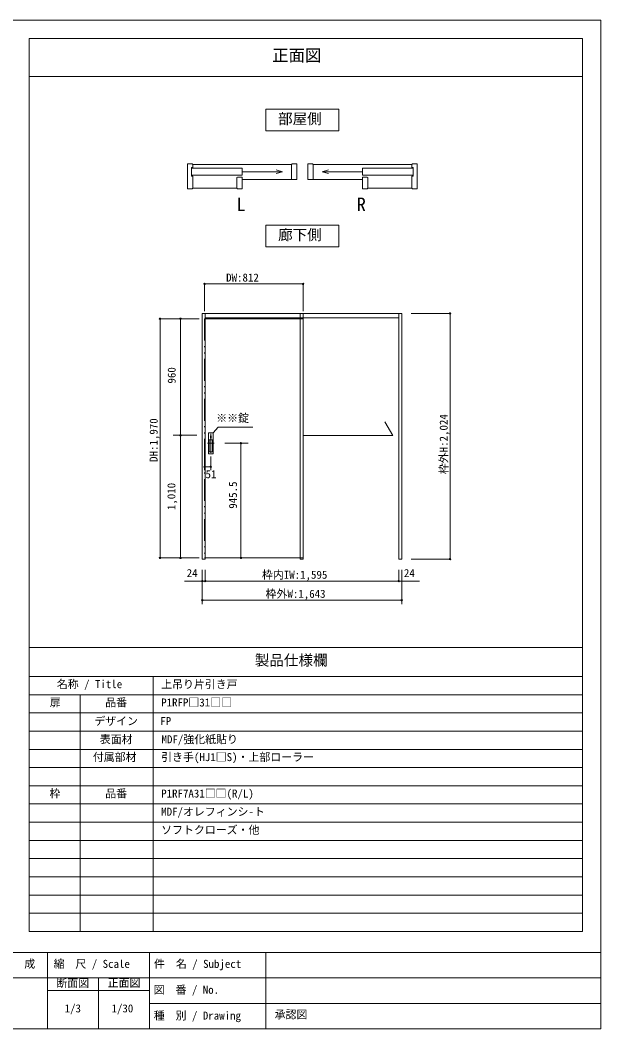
# Model space of a CAD drawing. Units: millimetres on the paper, enlarged 10 times, with parts at other scales. Extents: x -1985 to 2015, y -1370 to 1400.
# Drawn here: x 420 to 2015, y -1370 to 1400 of the extents above; entities that cross this region are included whole.
import ezdxf
from ezdxf.enums import TextEntityAlignment as Align

# ---------------------------------------------------------------- set-up
doc = ezdxf.new("R2010")
doc.units = ezdxf.units.MM
doc.header["$LTSCALE"] = 10
doc.header["$PDMODE"] = 32
doc.header["$PDSIZE"] = 4
doc.linetypes.add('DASHED_DOUBLE_DOTTED', pattern=[11, 6, -1.5, 0.25, -1.5, 0.25, -1.5])
doc.layers.add('1-1_0', color=7, linetype='Continuous', lineweight=20)
doc.layers.add('3-0', color=7, linetype='Continuous', lineweight=20)
doc.styles.add('ＭＳ ゴシック', font='')
doc.styles.get('ＭＳ ゴシック').set_extended_font_data('MS Gothic')

msp = doc.modelspace()

# ---------------------------------------------------------------- linework, layer by layer
at = {"layer": '1-1_0'}
for p, q in [((1965, 1350), (445, 1350)), ((445, -322.5), (445, 1350)), ((1965, -1102.5), (1965, 1350)), ((445, 1245), (1965, 1245)), ((1965, -322.5), (1965, 1245)), ((1965, -322.5), (1965, 1245)), ((1965, -322.5), (1965, 1245)), ((445, -322.5), (1965, -322.5)), ((445, -322.5), (1965, -322.5)), ((445, -322.5), (1965, -322.5)), ((445, -322.5), (1965, -322.5)), ((445, -1102.5), (445, -322.5)), ((445, -402.5), (1965, -402.5)), ((785, -1102.5), (785, -402.5)), ((445, -452.5), (1965, -452.5)), ((585, -1102.5), (585, -452.5)), ((445, -502.5), (1965, -502.5)), ((445, -552.5), (1965, -552.5)), ((445, -602.5), (1965, -602.5)), ((445, -652.5), (1965, -652.5)), ((445, -702.5), (1965, -702.5)), ((445, -752.5), (1965, -752.5)), ((445, -802.5), (1965, -802.5)), ((445, -852.5), (1965, -852.5)), ((445, -902.5), (1965, -902.5)), ((445, -952.5), (1965, -952.5)), ((445, -1002.5), (1965, -1002.5)), ((445, -1052.5), (1965, -1052.5)), ((445, -1102.5), (1965, -1102.5)), ((2015, -1160), (-1985, -1160)), ((495, -1160), (495, -1370)), ((775, -1160), (775, -1370)), ((1095, -1160), (1095, -1370)), ((2015, -1230), (-1175, -1230)), ((635, -1230), (635, -1370)), ((775, -1265), (495, -1265)), ((2015, -1300), (775, -1300)), ((-1985, -1370), (2015, -1370))]:
    msp.add_line(p, q, dxfattribs=at)
for points in [[(2015, -1370), (2015, 1400), (-1985, 1400), (-1985, -1370)], [(445, -322.5), (445, 1245), (1965, 1245)], [(445, -322.5), (445, 1245), (1965, 1245)], [(445, -322.5), (445, 1245), (1965, 1245)]]:
    msp.add_lwpolyline(points, dxfattribs=at)
at = {"layer": '3-0'}
for p, q in [((892.36, 1005.19), (879.46, 1005.19)), ((879.46, 936.79), (879.46, 1005.19)), ((893.86, 1003.39), (1165.66, 1003.39)), ((1165.66, 1003.69), (1165.66, 962.59)), ((1180.06, 962.59), (1180.06, 1005.19)), ((1210.06, 962.59), (1210.06, 1005.19)), ((1224.46, 1003.69), (1224.46, 962.59)), ((1496.26, 1003.39), (1224.46, 1003.39)), ((1497.76, 1005.19), (1510.66, 1005.19)), ((1510.66, 936.79), (1510.66, 1005.19)), ((890.86, 995.59), (890.86, 972.04)), ((893.86, 995.59), (890.86, 995.59)), ((890.86, 993.79), (1029.87, 993.79)), ((1029.87, 973.99), (890.86, 973.99)), ((890.86, 972.04), (893.86, 972.04)), ((1029.87, 993.79), (1029.87, 973.99)), ((1029.87, 983.89), (1140.21, 983.89)), ((1140.21, 983.89), (1122.82, 988.55)), ((1140.21, 983.89), (1122.82, 979.23)), ((1249.91, 983.89), (1267.3, 988.55)), ((1249.91, 983.89), (1267.3, 979.23)), ((1360.25, 983.89), (1249.91, 983.89)), ((1499.26, 993.79), (1360.25, 993.79)), ((1360.25, 993.79), (1360.25, 973.99)), ((1360.25, 973.99), (1499.26, 973.99)), ((1496.26, 995.59), (1499.26, 995.59)), ((1499.26, 972.04), (1496.26, 972.04)), ((1499.26, 995.59), (1499.26, 972.04)), ((1029.87, 936.79), (1029.87, 969.19)), ((1029.87, 962.59), (1180.06, 962.59)), ((1360.25, 962.59), (1210.06, 962.59)), ((1360.25, 936.79), (1360.25, 969.19)), ((892.36, 936.79), (879.46, 936.79)), ((893.86, 938.59), (1015.47, 938.59)), ((1496.26, 938.59), (1374.65, 938.59)), ((1497.76, 936.79), (1510.66, 936.79)), ((928.29, 594.59), (920.29, 594.59)), ((928.29, 594.59), (1189.29, 594.59)), ((928.29, 582.59), (1189.29, 582.59)), ((1189.29, 582.69), (1197.29, 582.69)), ((1197.29, 594.59), (1459.95, 594.59)), ((1197.29, 584.92), (1197.29, -78.08)), ((1197.29, 582.59), (1197.29, -79.08)), ((1197.29, 582.59), (1197.29, -79.08)), ((1197.29, 582.59), (1459.95, 582.59)), ((1459.95, 594.59), (1459.95, 586.59)), ((1467.95, 594.59), (1459.95, 594.59)), ((926.62, 579.92), (1197.29, 579.92)), ((1197.29, 579.82), (1197.29, -80.08)), ((1443.9, 259.09), (1421.34, 296.81)), ((943.62, 264.35), (943.62, 212.08)), ((943.62, 264.35), (943.62, 212.08)), ((943.62, 264.35), (943.62, 212.08)), ((1197.29, 259.09), (1443.9, 259.09)), ((934.37, 238.25), (952.65, 238.25)), ((926.62, -76.75), (1197.29, -76.75))]:
    msp.add_line(p, q, dxfattribs=at)
at = {"layer": '3-0', "color": 4, "lineweight": 9}
for p, q in [((926.62, 675.51), (926.62, 600.51)), ((1494.09, 594.59), (1600.76, 594.59)), ((1600.76, 594.59), (1600.76, -80.08)), ((804.14, 579.92), (911.76, 579.92)), ((804.14, -76.75), (804.14, 579.92)), ((840.39, 579.92), (904.85, 579.92)), ((860.39, 238.25), (860.39, 579.92)), ((964.14, 282.69), (950.29, 267.09)), ((1058.88, 282.69), (964.14, 282.69)), ((840.39, 259.92), (904.85, 259.92)), ((860.39, -76.75), (860.39, 238.25)), ((1046.51, 238.25), (982.05, 238.25)), ((1026.51, -76.75), (1026.51, 238.25)), ((926.62, 164.47), (926.62, 201.93)), ((943.62, 164.47), (943.62, 201.93)), ((943.62, 173.62), (926.62, 173.62)), ((804.14, -76.75), (911.76, -76.75)), ((840.39, -76.75), (904.85, -76.75)), ((1054.62, -76.75), (961.29, -76.75)), ((1046.51, -76.75), (982.05, -76.75)), ((1600.76, -80.08), (1494.09, -80.08)), ((920.29, -109.9), (920.29, -140.57)), ((920.29, -109.9), (920.29, -140.57)), ((928.29, -109.9), (928.29, -140.57)), ((1467.95, -109.9), (1467.95, -140.57)), ((928.29, -140.57), (871.76, -140.57)), ((1459.95, -140.57), (1516.48, -140.57)), ((1467.95, -192.9), (1467.95, -204.24))]:
    msp.add_line(p, q, dxfattribs=at)
at = {"layer": '3-0', "linetype": 'DASHED_DOUBLE_DOTTED'}
msp.add_line((926.62, 579.92), (926.62, -76.75), dxfattribs=at)
at = {"layer": '3-0', "color": 3}
for p, q in [((942.79, 258.75), (942.79, 252.09)), ((944.45, 258.75), (942.79, 258.75)), ((944.45, 252.09), (942.79, 252.09)), ((944.29, 258.59), (942.95, 258.59)), ((942.95, 258.59), (942.95, 255.42)), ((944.29, 255.42), (942.95, 255.42)), ((943.29, 257.92), (943.29, 256.09)), ((943.95, 256.09), (943.29, 256.09)), ((944.29, 255.42), (944.29, 258.59)), ((944.45, 252.09), (944.45, 258.75)), ((947.95, 247.09), (939.29, 247.09)), ((939.29, 247.09), (939.29, 214.42)), ((947.95, 214.42), (947.95, 247.09)), ((947.95, 214.42), (939.29, 214.42))]:
    msp.add_line(p, q, dxfattribs=at)
at = {"layer": '3-0'}
for points in [[(1095.06, 1155.93), (1295.06, 1155.93), (1295.06, 1095.93), (1095.06, 1095.93)], [(1095.06, 777.25), (1295.06, 777.25), (1295.06, 837.25), (1095.06, 837.25)]]:
    msp.add_lwpolyline(points, close=True, dxfattribs=at)
for points in [[(892.36, 1005.19), (893.86, 1003.69), (893.86, 995.59)], [(1165.66, 1003.69), (1167.16, 1005.19), (1180.06, 1005.19)], [(1224.46, 1003.69), (1222.96, 1005.19), (1210.06, 1005.19)], [(1497.76, 1005.19), (1496.26, 1003.69), (1496.26, 995.59)], [(892.36, 936.79), (893.86, 938.29), (893.86, 972.04)], [(1497.76, 936.79), (1496.26, 938.29), (1496.26, 972.04)], [(1015.47, 938.29), (1015.47, 967.69), (1016.97, 969.19), (1029.87, 969.19)], [(1374.65, 938.29), (1374.65, 967.69), (1373.15, 969.19), (1360.25, 969.19)], [(1015.47, 938.29), (1016.97, 936.79), (1029.87, 936.79)], [(1374.65, 938.29), (1373.15, 936.79), (1360.25, 936.79)], [(920.29, 594.59), (920.29, -80.08), (928.29, -80.08), (928.29, 594.59)], [(1197.29, -79.75), (1197.29, 594.59), (1189.29, 594.59)], [(1189.29, 594.59), (1189.29, -80.08), (1197.29, -80.08)], [(1459.95, 594.59), (1459.95, -80.08), (1467.95, -80.08), (1467.95, 594.59)]]:
    msp.add_lwpolyline(points, dxfattribs=at)
at = {"layer": '3-0', "color": 4, "lineweight": 9}
for points in [[(926.62, 675.51), (1197.29, 675.51), (1197.29, 600.51)], [(928.29, -140.57), (1459.95, -140.57), (1459.95, -109.9)], [(920.29, -140.57), (920.29, -192.9), (920.29, -204.24)], [(920.29, -192.9), (1467.95, -192.9), (1467.95, -140.57)]]:
    msp.add_lwpolyline(points, dxfattribs=at)
at = {"layer": '3-0', "color": 3}
msp.add_lwpolyline([(936.95, 209.42), (950.29, 209.42), (950.29, 267.09), (936.95, 267.09)], close=True, dxfattribs=at)
msp.add_lwpolyline([(943.95, 256.09), (943.95, 257.92), (943.29, 257.92)], dxfattribs=at)
at = {"layer": '3-0', "color": 4}
for p in [(926.62, 675.51), (1197.29, 675.51), (804.14, 579.92), (860.39, 579.92), (1600.76, 594.59), (860.39, 259.92), (1026.51, 238.25), (926.62, 173.62), (943.62, 173.62), (804.14, -76.75), (860.39, -76.75), (1026.51, -76.75), (1600.76, -80.08), (920.29, -140.57), (928.29, -140.57), (1459.95, -140.57), (920.29, -192.9), (1467.95, -192.9)]:
    msp.add_point(p, dxfattribs=at)
at = {"layer": '3-0'}
msp.add_point((926.62, 173.62), dxfattribs=at)

# ---------------------------------------------------------------- texts
at = {"layer": '1-1_0', "style": 'ＭＳ ゴシック'}
for s, height, p in [('正面図', 32.99, (1112.24, 1276.98)), ('製品仕様欄', 29.33, (1064.4, -381.07)), ('名称 / Title', 21.99, (520.64, -441.06)), ('上吊り片引き戸', 21.99, (807.33, -441.36)), ('扉', 21.99, (501.33, -491.36)), ('品番', 21.99, (653.67, -491.36)), ('P1RFP□31□□', 21.99, (807.33, -491.36)), ('デザイン', 21.99, (623.75, -542.5)), ('FP', 21.99, (804.92, -542.5)), ('表面材', 21.99, (638.75, -592.5)), ('MDF/強化紙貼り', 21.99, (808.28, -592.5)), ('付属部材', 21.99, (619.67, -641.36)), ('引き手(HJ1□S)・上部ローラー', 21.99, (807.33, -641.36)), ('枠', 21.99, (500.67, -741.36)), ('品番', 21.99, (653.67, -741.36)), ('P1RF7A31□□(R/L)', 21.99, (807.33, -741.36)), ('MDF/オレフィンシ-ト', 21.99, (807.33, -791.36)), ('ソフトクローズ・他', 21.99, (807.33, -841.36)), ('作\u3000成', 21.99, (371.17, -1209.21)), ('縮\u3000尺 / Scale', 21.99, (511.68, -1209.21)), ('件\u3000名 / Subject', 21.99, (787.61, -1209.24)), ('断面図', 21.99, (519.6, -1262.15)), ('正面図', 21.99, (660.4, -1261.44)), ('図\u3000番 / No.', 21.99, (786.77, -1280.35)), ('1/3', 21.99, (542.17, -1331.45)), ('1/30', 21.99, (670.92, -1331.45)), ('種\u3000別 / Drawing', 21.99, (786.94, -1351.29)), ('承認図', 21.99, (1119.03, -1348.1))]:
    msp.add_text(s, height=height, dxfattribs=at).set_placement(p, align=Align.BOTTOM_LEFT)
at = {"layer": '3-0', "style": 'ＭＳ ゴシック'}
for s, height, p in [('部屋側', 29.33, (1128.39, 1105.93)), ('L', 36.66, (1013.92, 865.05)), ('R', 36.66, (1344.52, 865.05)), ('廊下側', 29.33, (1128.39, 787.25)), ('DW:812', 21.99, (985.79, 675.51)), ('※※錠', 21.99, (958.56, 289.59)), ('51', 21.99, (929.15, 135.54)), ('24', 21.99, (877.42, -135.9)), ('枠内IW:1,595', 21.99, (1084.12, -140.57)), ('24', 21.99, (1474.15, -135.9)), ('枠外W:1,643', 21.99, (1094.12, -192.9))]:
    msp.add_text(s, height=height, dxfattribs=at).set_placement(p, align=Align.BOTTOM_LEFT)
for s, p in [('960', (853.65, 402.11)), ('DH:1,970', (804.14, 187)), ('枠外H:2,024', (1600.76, 153.25)), ('1,010', (852.89, 54.5)), ('945.5', (1022.04, 58.31))]:
    msp.add_text(s, height=21.99, rotation=90, dxfattribs=at).set_placement(p, align=Align.BOTTOM_LEFT)

doc.saveas('drawing.dxf')
